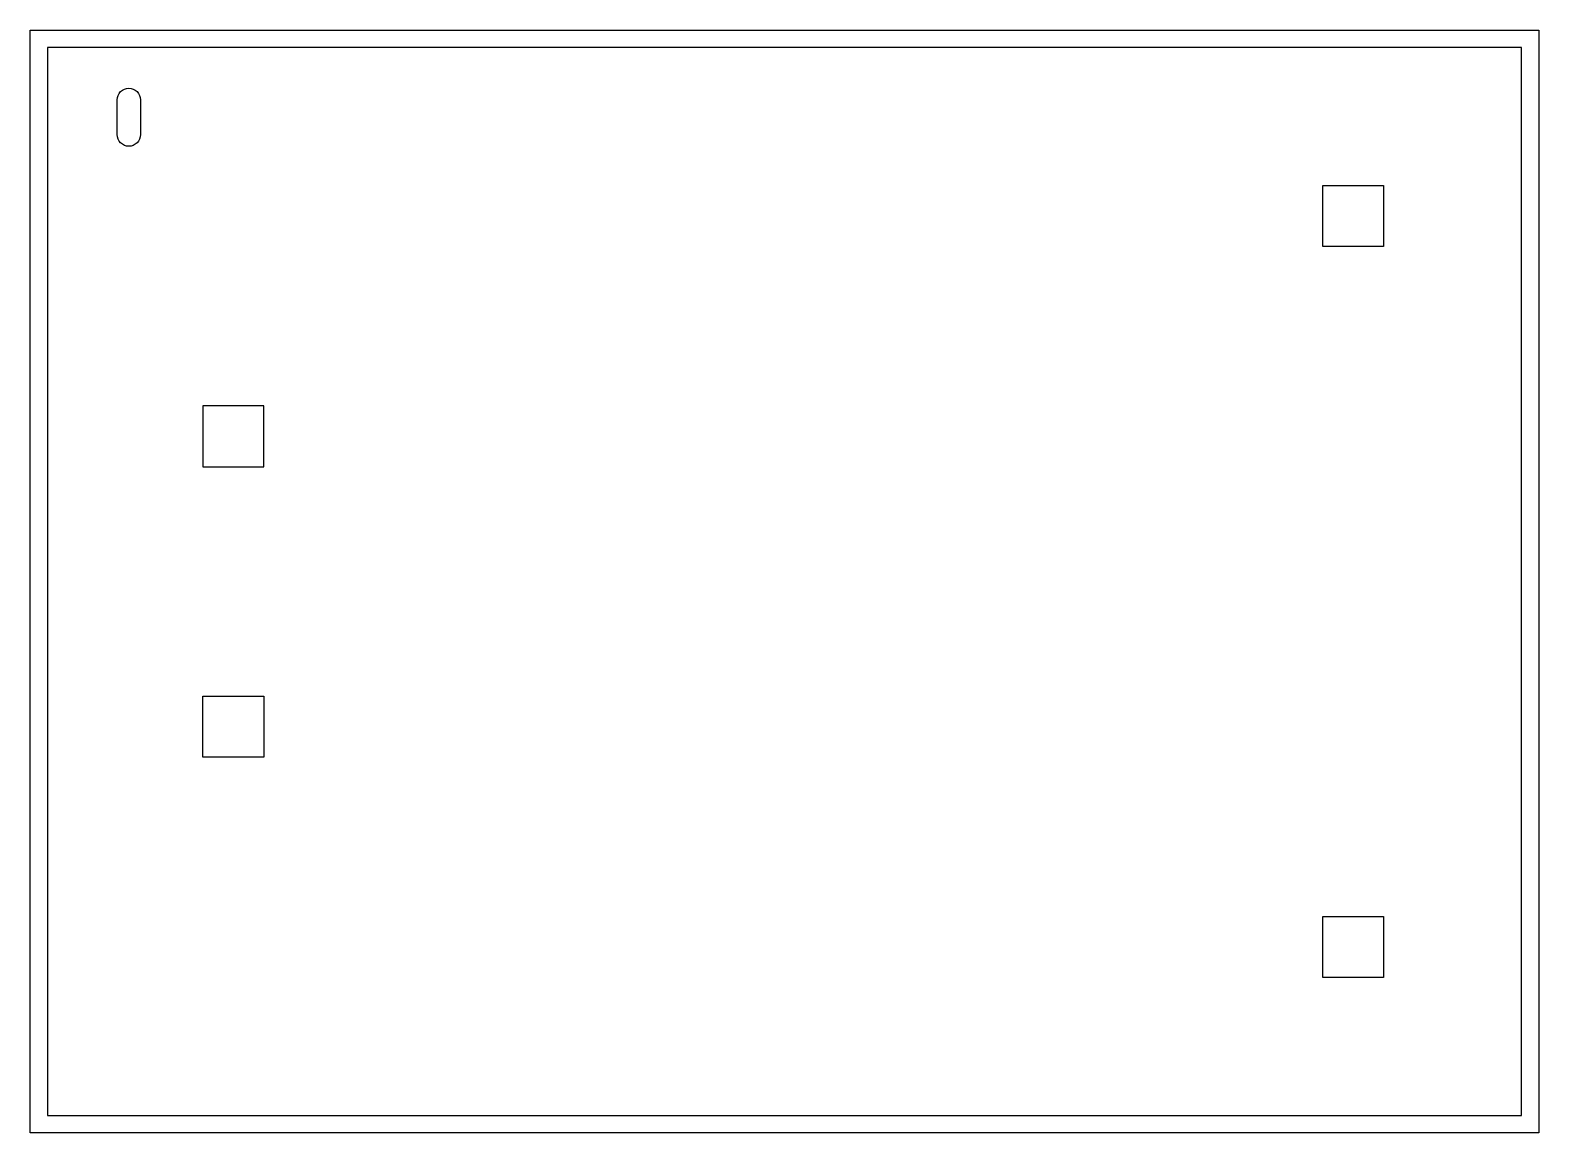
# Model space of a CAD drawing. Header units: millimetres. Extents: x 0 to 260, y -190 to 0.
import ezdxf

# ---------------------------------------------------------------- set-up
doc = ezdxf.new("R2010")
doc.units = ezdxf.units.MM

msp = doc.modelspace()

# ---------------------------------------------------------------- linework, layer by layer
at = {"color": 1, "true_color": 0xff0000, "flags": 128}
for points in [[(0, 0), (260, 0), (260, -190), (0, -190)], [(222.75, -26.75), (233.25, -26.75), (233.25, -37.25), (222.75, -37.25)], [(40.25, -64.75), (29.75, -64.75), (29.75, -75.25), (40.25, -75.25)], [(29.75, -125.25), (29.75, -114.75), (40.25, -114.75), (40.25, -125.25)], [(222.75, -152.75), (233.25, -152.75), (233.25, -163.25), (222.75, -163.25)]]:
    msp.add_lwpolyline(points, close=True, dxfattribs=at)
msp.add_lwpolyline([(257, -3), (3, -3), (3, -187), (257, -187)], close=True)
msp.add_lwpolyline([(19, -12), (19, -18, -0.414214), (17, -20, -0.414214), (15, -18), (15, -12, -0.414214), (17, -10, -0.414214)], format="xyb", close=True)

doc.saveas('drawing.dxf')
